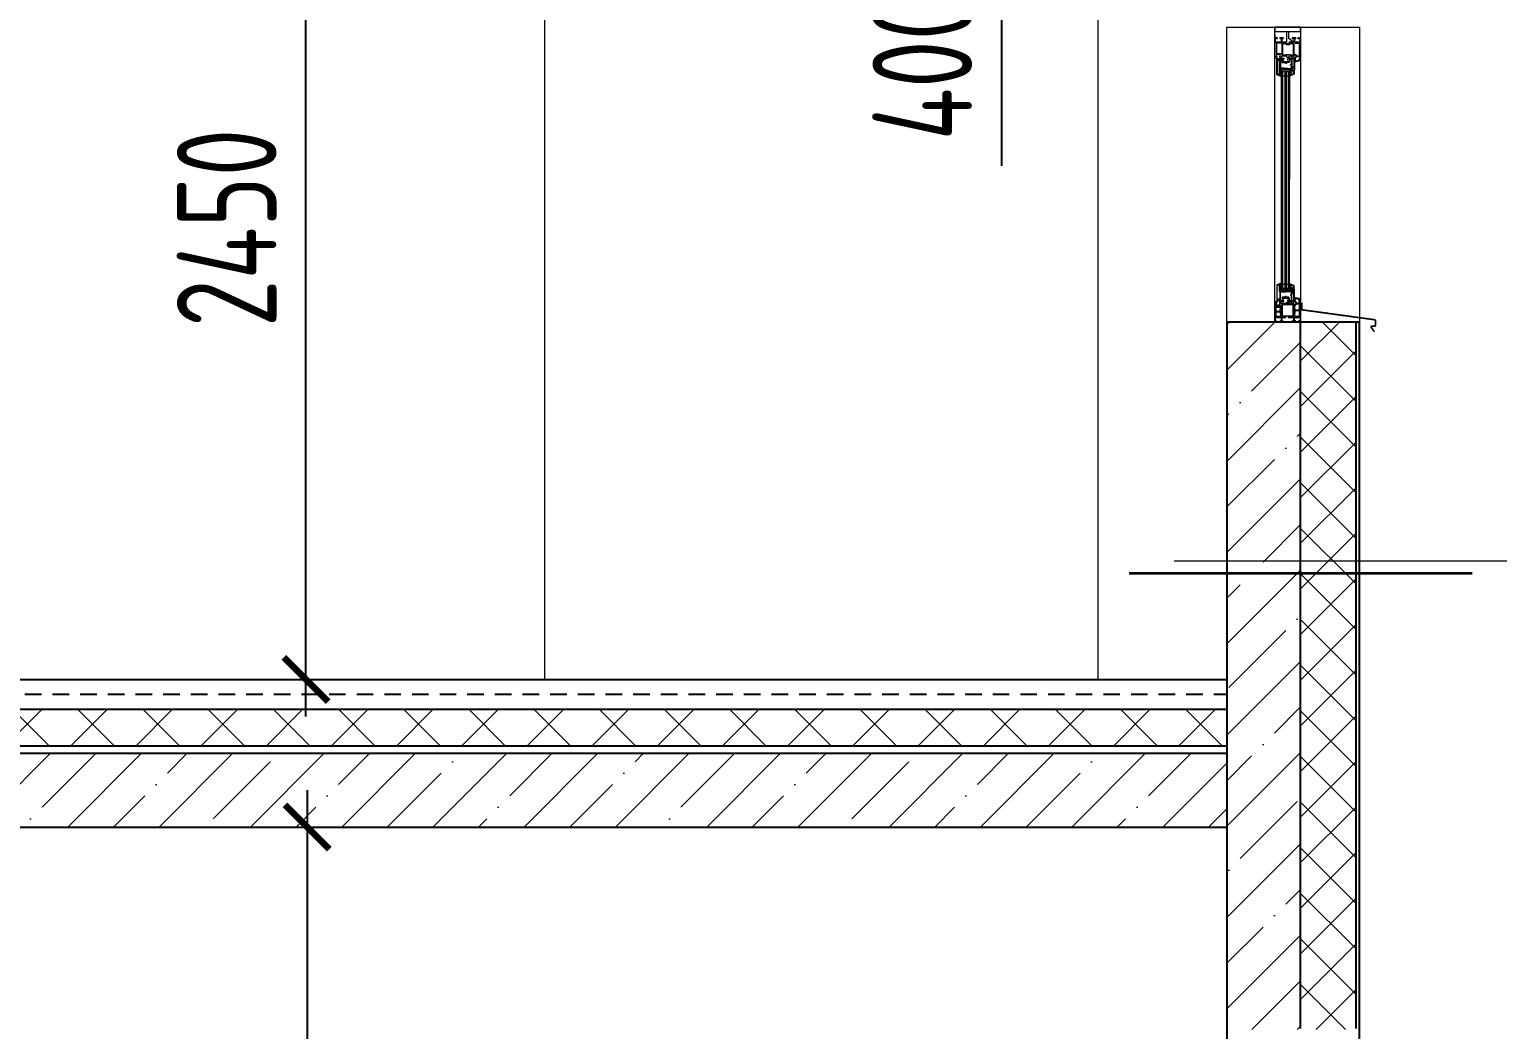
# Model space of a CAD drawing. Header units: millimetres. Extents: x -136099598 to 11807193, y 0 to 779331.
# Drawn here: x 694384 to 698367, y 303454 to 306167 of the extents above; entities that cross this region are included whole.
import ezdxf
from ezdxf import colors
from ezdxf.entities.mleader import LeaderData, LeaderLine
from ezdxf.math import Vec2, Vec3

# ---------------------------------------------------------------- set-up
doc = ezdxf.new("R2010")
doc.units = ezdxf.units.MM
doc.header["$MEASUREMENT"] = 0
doc.linetypes.add('ADSK_Невидимые', pattern=[5, 3, -2])
doc.layers.get('0').update_dxf_attribs({"color": 250, "lineweight": 9})
doc.layers.get('Defpoints').update_dxf_attribs({"color": 8})
doc.layers.add('PDF_Геометрия', color=7, linetype='Continuous')
for name, color, linetype, lineweight in [('АР_Окна', 4, 'Continuous', 0), ('АР_Отметки', 250, 'Continuous', 15), ('АР_Стены фасадные', 7, 'Continuous', 30), ('АР_Тонкие', 250, 'Continuous', 5), ('АР_Штриховка', 253, 'Continuous', 13), ('СТЕНЫ кирпич ЛИДЕР', 250, 'Continuous', 15), ('Штриховка', 7, 'Continuous', 5)]:
    doc.layers.add(name, color=color, linetype=linetype, lineweight=lineweight)
doc.styles.add('ISOCPEUR', font='isocpeur.ttf', dxfattribs={"width": 0.7})
doc.dimstyles.new('R_100', dxfattribs={"dimtxt": 270, "dimasz": 120, "dimexe": 100, "dimexo": 100, "dimgap": 80, "dimtad": 1, "dimdec": 0, "dimrnd": 5, "dimzin": 0, "dimdsep": 46, "dimtxsty": 'ISOCPEUR', "dimblk": 'ARCHTICK', "dimcen": 100, "dimdle": 100, "dimclrd": 256, "dimclre": 256, "dimclrt": 256, "dimadec": 0, "dimazin": 0, "dimtfac": 2, "dimtdec": 0, "dimtofl": 0, "dimtmove": 1, "dimatfit": 3, "dimfxl": 1, "dimtvp": 3, "dimtfill": 1, "dimtolj": 1, "dimtzin": 0, "dimarcsym": 0})

# ---------------------------------------------------------------- blocks, each defined once
blk = doc.blocks.new('_ArchTick')
at = {"color": 0, "linetype": 'ByBlock', "const_width": 0.15}
blk.add_lwpolyline([(-0.5, -0.5), (0.5, 0.5)], dxfattribs=at)
blk = doc.blocks.new('*D1427')
at = {"lineweight": -2, "ltscale": 150, "transparency": 16777216}
for p, q in [((695138, 304104), (695138, 300204)), ((695082.8, 300304), (695238, 300304))]:
    blk.add_line(p, q, dxfattribs=at)
at = {"layer": 'Defpoints', "color": 0, "ltscale": 150, "transparency": 16777216}
for p in [(695138, 304004, 0.4), (694982.8, 300304, 0.4), (695138, 300304)]:
    blk.add_point(p, dxfattribs=at)
at = {"lineweight": -2, "ltscale": 150, "transparency": 16777216, "xscale": 120, "yscale": 120, "zscale": 120}
for p, rotation in [((695138, 304004), 90), ((695138, 300304), 270)]:
    blk.add_blockref('_ArchTick', p, dxfattribs=dict(at, rotation=rotation))
at = {"ltscale": 150, "transparency": 16777216, "insert": (694923, 302154), "char_height": 270, "attachment_point": 5, "rotation": 90, "style": 'ISOCPEUR', "bg_fill": 3, "box_fill_scale": 1.25, "bg_fill_color": 256, "bg_fill_true_color": 13158600, "bg_fill_transparency": 0}
blk.add_mtext('\\A1;3700', dxfattribs=at)
blk = doc.blocks.new('*D1471')
at = {"lineweight": -2, "ltscale": 150, "transparency": 16777216}
for p, q in [((695134.7, 304304), (695134.7, 306954)), ((694794.4, 306854), (695234.7, 306854)), ((694794.4, 304404), (695234.7, 304404))]:
    blk.add_line(p, q, dxfattribs=at)
at = {"layer": 'Defpoints', "color": 0, "lineweight": 35, "ltscale": 150, "transparency": 16777216}
for p in [(694694.4, 306854, 0.3), (695134.7, 306854), (694694.4, 304404, 0.3)]:
    blk.add_point(p, dxfattribs=at)
at = {"lineweight": -2, "ltscale": 150, "transparency": 16777216, "xscale": 120, "yscale": 120, "zscale": 120}
for p, rotation in [((695134.7, 306854), 90), ((695134.7, 304404), 270)]:
    blk.add_blockref('_ArchTick', p, dxfattribs=dict(at, rotation=rotation))
at = {"ltscale": 150, "transparency": 16777216, "insert": (694919.7, 305629), "char_height": 270, "attachment_point": 5, "rotation": 90, "style": 'ISOCPEUR', "bg_fill": 3, "box_fill_scale": 1.25, "bg_fill_color": 256, "bg_fill_true_color": 13158600, "bg_fill_transparency": 0}
blk.add_mtext('\\A1;2450', dxfattribs=at)
blk = doc.blocks.new('_DotSmall')
at = {"color": 0, "linetype": 'ByBlock', "const_width": 0.5}
blk.add_lwpolyline([(-0.0625, 0, 1), (0.0625, 0, 1)], format="xyb", close=True, dxfattribs=at)
blk = doc.blocks.new('*D1887')
at = {"lineweight": -2, "ltscale": 150, "transparency": 16777216}
for p, q in [((697421.5, 306954), (697421.5, 306352.5)), ((697532.2, 306854), (697321.5, 306854)), ((697421.5, 306653.2), (697021.2, 306335.6)), ((697532.3, 306452.5), (697321.5, 306452.5)), ((697021.2, 306335.6), (697021.2, 305797.6))]:
    blk.add_line(p, q, dxfattribs=at)
at = {"layer": 'Defpoints', "color": 0, "lineweight": 35, "ltscale": 150, "transparency": 16777216}
for p in [(697632.2, 306854), (697421.5, 306452.5), (697632.3, 306452.5, 0.4)]:
    blk.add_point(p, dxfattribs=at)
at = {"lineweight": -2, "ltscale": 150, "transparency": 16777216, "xscale": 120, "yscale": 120, "zscale": 120}
for p, rotation in [((697421.5, 306854), 90), ((697421.5, 306452.5), 270)]:
    blk.add_blockref('_ArchTick', p, dxfattribs=dict(at, rotation=rotation))
at = {"ltscale": 150, "transparency": 16777216, "insert": (696806.2, 306066.6), "char_height": 270, "attachment_point": 5, "rotation": 90, "style": 'ISOCPEUR', "bg_fill": 3, "box_fill_scale": 1.25, "bg_fill_color": 256, "bg_fill_true_color": 13158600, "bg_fill_transparency": 0}
blk.add_mtext('\\A1;400', dxfattribs=at)

msp = doc.modelspace()

# ---------------------------------------------------------------- hatches: boundary and pattern name
at = {"ltscale": 100, "transparency": 33554687}
h = msp.add_hatch(dxfattribs=at)
h.set_pattern_fill('ANSI35', color=0, scale=700)
h.set_pattern_definition([(45, (4023.09, 17760.8), (-123.743687, 123.743687), []), (45, (4146.83, 17760.8), (-123.743687, 123.743687), [218.75, -43.75, 0, -43.75])])
h.paths.add_polyline_path([(697832.273, 305374.516), (697832.211, 303454.357), (697632.302, 303454.357), (697632.364, 305374.516)])
h = msp.add_hatch(dxfattribs=at)
h.set_pattern_fill('ANSI35', color=0, scale=700)
h.set_pattern_definition([(45, (-2e-08, 50), (-123.743687, 123.743687), []), (45, (123.74, 50), (-123.743687, 123.743687), [218.75, -43.75, 0, -43.75])])
h.paths.add_polyline_path([(697632.234, 304203.982), (697632.249, 304003.982), (683902.249, 304003.982), (683902.234, 304203.655)])
at = {"layer": 'Штриховка', "transparency": 33554636}
h = msp.add_hatch(dxfattribs=at)
h.set_pattern_fill('ANSI37', color=256, scale=700)
h.set_pattern_definition([(45, (-0.12, 14800.375), (-61.871843, 61.871843), []), (135, (-0.12, 14800.375), (-61.871843, -61.871843), [])])
h.paths.add_polyline_path([(697982.15, 305374.516), (697982.242, 303454.358), (697832.242, 303454.357), (697832.242, 305374.516)])
at = {"layer": 'Штриховка', "ltscale": 2, "transparency": 33554636}
h = msp.add_hatch(dxfattribs=at)
h.set_pattern_fill('ANSI37', color=256, scale=1000)
h.set_pattern_definition([(45, (0, 50), (-88.388348, 88.388348), []), (135, (0, 50), (-88.388348, -88.388348), [])])
h.paths.add_polyline_path([(697632.246, 304324.151), (697632.249, 304223.982), (684022.242, 304223.982), (684022.238, 304323.824)])

# ---------------------------------------------------------------- linework, layer by layer
for p, q in [((697762.585, 306147.468, 0.743), (697762.585, 306161.412, 0.743)), ((697762.585, 306153.34, 0.743), (697762.585, 306091.688, 0.743)), ((697800.68, 306142.31, 0.743), (697800.68, 306161.412, 0.743)), ((697800.68, 306161.412, 0.743), (697800.68, 306161.412, 0.743)), ((697832.256, 306161.412, 0.743), (697832.256, 306143.307, 0.743)), ((697779.438, 306133.043, 0.743), (697764.54, 306133.043, 0.743)), ((697779.805, 306130.422, 0.743), (697766.536, 306130.422, 0.743)), ((697766.536, 306130.422, 0.743), (697766.536, 306104.934, 0.743)), ((697766.536, 306114.75, 0.743), (697766.536, 306101.432, 0.743)), ((697785.301, 306144.439, 0.743), (697775.957, 306144.439, 0.743)), ((697775.957, 306144.439, 0.743), (697775.957, 306142.422, 0.743)), ((697779.438, 306142.422, 0.743), (697775.957, 306142.422, 0.743)), ((697779.438, 306142.422, 0.743), (697779.438, 306133.043, 0.743)), ((697785.301, 306142.422, 0.743), (697781.34, 306142.422, 0.743)), ((697781.34, 306142.422, 0.743), (697781.34, 306133.043, 0.743)), ((697794.218, 306133.043, 0.743), (697781.34, 306133.043, 0.743)), ((697781.373, 306130.422, 0.743), (697781.373, 306097.389, 0.743)), ((697794.218, 306130.422, 0.743), (697781.373, 306130.422, 0.743)), ((697811.736, 306128.307, 0.743), (697783.162, 306128.307, 0.743)), ((697783.162, 306128.307, 0.743), (697783.162, 306097.389, 0.743)), ((697785.301, 306144.439, 0.743), (697785.301, 306142.422, 0.743)), ((697793.098, 306128.307, 0.743), (697793.098, 306125.643, 0.743)), ((697801.8, 306125.643, 0.743), (697793.098, 306125.643, 0.743)), ((697812.873, 306133.043, 0.743), (697800.68, 306142.31, 0.743)), ((697813.693, 306133.043, 0.743), (697800.68, 306133.043, 0.743)), ((697813.525, 306130.422, 0.743), (697800.68, 306130.422, 0.743)), ((697801.8, 306128.307, 0.743), (697801.8, 306125.643, 0.743)), ((697819.27, 306144.439, 0.743), (697809.782, 306144.439, 0.743)), ((697809.782, 306144.439, 0.743), (697809.782, 306142.422, 0.743)), ((697819.27, 306144.439, 0.743), (697809.782, 306144.439, 0.743)), ((697809.782, 306144.439, 0.743), (697809.782, 306142.422, 0.743)), ((697813.693, 306142.422, 0.743), (697809.782, 306142.422, 0.743)), ((697809.782, 306142.422, 0.743), (697813.693, 306142.422, 0.743)), ((697811.736, 306128.307, 0.743), (697811.736, 306097.389, 0.743)), ((697813.693, 306133.043, 0.743), (697812.873, 306133.043, 0.743)), ((697813.525, 306127.55, 0.743), (697813.525, 306097.389, 0.743)), ((697813.693, 306142.422, 0.743), (697813.693, 306133.043, 0.743)), ((697813.693, 306142.422, 0.743), (697813.693, 306133.043, 0.743)), ((697819.27, 306142.422, 0.743), (697815.476, 306142.422, 0.743)), ((697815.476, 306142.422, 0.743), (697815.476, 306133.043, 0.743)), ((697815.476, 306133.043, 0.743), (697815.476, 306142.422, 0.743)), ((697815.476, 306142.422, 0.743), (697819.27, 306142.422, 0.743)), ((697830.297, 306133.043, 0.743), (697815.476, 306133.043, 0.743)), ((697830.297, 306133.043, 0.743), (697815.476, 306133.043, 0.743)), ((697815.545, 306130.431, 0.743), (697828.752, 306130.431, 0.743)), ((697819.27, 306144.439, 0.743), (697819.27, 306142.422, 0.743)), ((697819.27, 306142.422, 0.743), (697819.27, 306144.439, 0.743)), ((697832.256, 306144.439, 0.743), (697824.883, 306144.439, 0.743)), ((697824.883, 306144.439, 0.743), (697824.883, 306142.422, 0.743)), ((697832.256, 306144.439, 0.743), (697824.883, 306144.439, 0.743)), ((697824.883, 306144.439, 0.743), (697824.883, 306142.422, 0.743)), ((697830.297, 306142.422, 0.743), (697824.883, 306142.422, 0.743)), ((697824.883, 306142.422, 0.743), (697830.297, 306142.422, 0.743)), ((697828.752, 306130.431, 0.743), (697828.752, 306113.48, 0.743)), ((697828.752, 306119.183, 0.743), (697828.752, 306095.81, 0.743)), ((697830.297, 306142.422, 0.743), (697830.297, 306133.043, 0.743)), ((697830.297, 306142.422, 0.743), (697830.297, 306133.043, 0.743)), ((697832.256, 306144.439, 0.743), (697832.256, 306082.323, 0.743)), ((697832.256, 306137.257, 0.743), (697832.256, 306144.439, 0.743)), ((697832.256, 306143.307, 0.743), (697832.256, 306136.098, 0.743)), ((697832.256, 306137.257, 0.743), (697832.256, 306137.257, 0.743)), ((697832.256, 306137.257, 0.743), (697832.256, 306137.257, 0.743)), ((697832.256, 306136.098, 0.743), (697832.256, 306137.257, 0.743)), ((697832.256, 306137.257, 0.743), (697832.256, 306137.257, 0.743)), ((697767.509, 306091.688, 0.743), (697762.585, 306091.688, 0.743)), ((697776.525, 306099.612, 0.743), (697766.521, 306099.612, 0.743)), ((697766.521, 306099.612, 0.743), (697767.509, 306091.688, 0.743)), ((697782.349, 306101.311, 0.743), (697766.536, 306101.311, 0.743)), ((697767.412, 306044.652, 0.743), (697767.412, 306089.467, 0.743)), ((697767.412, 306089.467, 0.743), (697770.851, 306089.467, 0.743)), ((697770.851, 306088.163, 0.743), (697769.544, 306088.163, 0.743)), ((697769.544, 306088.163, 0.743), (697769.544, 306085.618, 0.743)), ((697769.544, 306085.618, 0.743), (697775.224, 306085.618, 0.743)), ((697770.851, 306089.467, 0.743), (697770.851, 306088.163, 0.743)), ((697773.919, 306088.293, 0.743), (697773.919, 306089.467, 0.743)), ((697773.919, 306089.467, 0.743), (697786.748, 306089.467, 0.743)), ((697775.224, 306088.293, 0.743), (697773.919, 306088.293, 0.743)), ((697775.224, 306085.618, 0.743), (697775.224, 306088.293, 0.743)), ((697775.782, 306091.688, 0.743), (697776.525, 306099.612, 0.743)), ((697780.49, 306091.688, 0.743), (697775.782, 306091.688, 0.743)), ((697794.017, 306094.474, 0.743), (697780.49, 306094.474, 0.743)), ((697780.49, 306094.474, 0.743), (697780.49, 306091.688, 0.743)), ((697783.162, 306097.389, 0.743), (697781.373, 306097.389, 0.743)), ((697794.017, 306097.318, 0.743), (697782.501, 306097.318, 0.743)), ((697786.748, 306086.83, 0.743), (697784.805, 306086.83, 0.743)), ((697784.805, 306086.83, 0.743), (697784.805, 306080.741, 0.743)), ((697785.608, 306079.938, 0.743), (697798.06, 306079.938, 0.743)), ((697786.748, 306089.467, 0.743), (697786.748, 306086.83, 0.743)), ((697794.017, 306098.135, 0.743), (697794.017, 306094.474, 0.743)), ((697800.882, 306098.135, 0.743), (697794.017, 306098.135, 0.743)), ((697796.836, 306085.924, 0.743), (697796.836, 306087.905, 0.743)), ((697796.836, 306087.905, 0.743), (697798.593, 306087.905, 0.743)), ((697798.863, 306085.924, 0.743), (697796.836, 306085.924, 0.743)), ((697798.593, 306087.905, 0.743), (697798.593, 306089.705, 0.743)), ((697798.593, 306089.705, 0.743), (697807.123, 306089.705, 0.743)), ((697798.863, 306080.741, 0.743), (697798.863, 306085.924, 0.743)), ((697800.882, 306098.135, 0.743), (697800.882, 306094.474, 0.743)), ((697813.012, 306097.318, 0.743), (697800.882, 306097.318, 0.743)), ((697811.689, 306094.474, 0.743), (697800.882, 306094.474, 0.743)), ((697807.123, 306089.705, 0.743), (697807.123, 306094.474, 0.743)), ((697814.756, 306096.744, 0.743), (697811.689, 306094.474, 0.743)), ((697813.525, 306097.389, 0.743), (697811.736, 306097.389, 0.743)), ((697813.887, 306094.089, 0.743), (697813.887, 306088.323, 0.743)), ((697814.246, 306087.507, 0.743), (697814.246, 306066.229, 0.743)), ((697820.278, 306094.537, 0.743), (697815.769, 306088.898, 0.743)), ((697815.769, 306088.898, 0.743), (697815.769, 306083.196, 0.743)), ((697818.881, 306080.794, 0.743), (697815.988, 306079.909, 0.743)), ((697832.256, 306082.323, 0.743), (697815.989, 306078.396, 0.743)), ((697815.989, 306078.396, 0.743), (697815.989, 306058.36, 0.743)), ((697821.368, 306094.391, 0.743), (697817.623, 306089.08, 0.743)), ((697817.623, 306089.08, 0.743), (697817.623, 306084.356, 0.743)), ((697828.752, 306083.603, 0.743), (697820.384, 306081.222, 0.743)), ((697821.091, 306095.81, 0.743), (697828.752, 306095.81, 0.743)), ((697821.368, 306094.391, 0.743), (697828.752, 306094.391, 0.743)), ((697828.752, 306094.391, 0.743), (697828.752, 306083.603, 0.743)), ((697778.18, 306039.945, 0.743), (697767.926, 306043.903, 0.743)), ((697772.987, 306043.818, 0.743), (697769.154, 306045.297, 0.743)), ((697773.62, 306046.895, 0.743), (697774.629, 306047.75, 0.743)), ((697774.697, 306044.385, 0.743), (697776.375, 306042.707, 0.743)), ((697774.746, 306045.566, 0.743), (697776.341, 306046.916, 0.743)), ((697774.913, 306062.217, 0.743), (697774.913, 306048.363, 0.743)), ((697807.083, 306059.868, 0.743), (697777.349, 306062.217, 0.743)), ((697777.349, 306062.217, 0.743), (697777.349, 306048.879, 0.743)), ((697777.349, 306048.879, 0.743), (697778.942, 306048.879, 0.743)), ((697778.942, 306046.421, 0.743), (697777.746, 306046.421, 0.743)), ((697777.746, 306043.275, 0.743), (697777.746, 306043.299, 0.743)), ((697777.746, 306043.299, 0.743), (697778.843, 306043.299, 0.743)), ((697778.843, 306039.945, 0.743), (697778.18, 306039.945, 0.743)), ((697778.843, 306043.299, 0.743), (697778.843, 306039.945, 0.743)), ((697778.843, 306039.945, 0.743), (697779.936, 306039.531, 1.083)), ((697778.942, 306048.879, 0.743), (697778.942, 306046.421, 0.743)), ((697783.289, 306041.797, 1.083), (697789.739, 306041.797, 0.743)), ((697792.997, 306041.797, 1.083), (697798.368, 306041.797, 1.083)), ((697803.339, 306041.835, 0.743), (697801.805, 306038.516, 0.743)), ((697803.339, 306049.883, 0.743), (697804.546, 306051.148, 0.743)), ((697803.339, 306041.835, 0.743), (697803.339, 306049.883, 0.743)), ((697804.9, 306041.835, 0.743), (697803.339, 306041.835, 0.743)), ((697804.546, 306051.148, 0.743), (697806.297, 306051.148, 0.743)), ((697814.27, 306045.912, 0.743), (697804.9, 306041.835, 0.743)), ((697805.082, 306043.814, 0.743), (697805.082, 306048.603, 0.743)), ((697812.528, 306047.054, 0.743), (697805.082, 306043.814, 0.743)), ((697805.885, 306049.406, 0.743), (697806.686, 306049.406, 0.743)), ((697806.297, 306051.148, 0.743), (697806.698, 306051.55, 0.743)), ((697806.698, 306056.263, 0.743), (697807.083, 306056.929, 0.743)), ((697806.698, 306051.55, 0.743), (697806.698, 306056.263, 0.743)), ((697807.083, 306056.929, 0.743), (697807.083, 306059.868, 0.743)), ((697807.254, 306049.641, 0.743), (697808.206, 306050.593, 0.743)), ((697808.441, 306051.161, 0.743), (697808.441, 306056.263, 0.743)), ((697813.01, 306056.263, 0.743), (697813.01, 306047.791, 0.743)), ((697814.753, 306055.972, 0.743), (697814.753, 306046.648, 0.743)), ((697815.587, 306056.917, 0.743), (697815.154, 306056.667, 0.743)), ((697815.989, 306058.36, 0.743), (697815.989, 306057.613, 0.743))]:
    msp.add_line(p, q)
at = {"ltscale": 150, "elevation": 0.699}
msp.add_lwpolyline([(697282.518, 304403.986), (695782.518, 304403.986), (695782.517, 306853.982), (697282.517, 306853.982)], close=True, dxfattribs=at)
at = {"elevation": 0.063}
for points in [[(697762.579, 306173.593), (697762.579, 306161.412), (697832.256, 306161.412), (697832.256, 306173.593)], [(697775.957, 306144.439), (697775.957, 306142.422), (697779.438, 306142.422), (697779.438, 306133.043), (697764.54, 306133.043), (697764.54, 306142.422), (697769.984, 306142.422), (697769.984, 306144.439), (697762.585, 306144.439), (697762.585, 306153.34), (697762.585, 306161.412), (697794.218, 306161.412), (697794.218, 306133.043), (697781.34, 306133.043), (697781.34, 306142.422), (697785.301, 306142.422), (697785.301, 306144.439), (697775.957, 306144.439)], [(697779.895, 306052.751), (697802.842, 306052.751), (697802.842, 306057.018), (697779.895, 306057.018)]]:
    msp.add_lwpolyline(points, close=True, dxfattribs=at)
at = {"elevation": 0.743}
for points in [[(697767.412, 306089.467), (697765.468, 306089.467), (697765.468, 306090.459), (697762.585, 306090.459), (697762.585, 306091.688)], [(697814.246, 306087.507), (697808.224, 306087.507), (697808.224, 306066.229), (697814.246, 306066.229)], [(697813.887, 306094.089), (697808.693, 306094.089), (697808.693, 306088.323), (697813.887, 306088.323)], [(697779.895, 306057.018), (697777.349, 306058.735), (697777.349, 306059.66), (697778.036, 306059.66), (697778.036, 306060.747), (697780.026, 306060.724), (697780.127, 306061.998), (697781.596, 306061.882), (697781.596, 306059.036), (697787.036, 306059.036), (697787.027, 306061.453)], [(697787.027, 306061.453), (697789.211, 306061.28), (697789.211, 306059.055), (697794.757, 306059.055), (697794.735, 306060.843), (697796.843, 306060.677), (697796.855, 306058.861), (697802.404, 306058.861), (697802.512, 306060.229), (697806.749, 306059.894), (697806.749, 306057.173), (697803.142, 306057.173), (697802.842, 306057.018)], [(697808.441, 306056.263), (697813.01, 306056.263)]]:
    msp.add_lwpolyline(points, dxfattribs=at)
msp.add_lwpolyline([(697774.913, 306062.217), (697775.98, 306064.202), (697775.98, 306083.368), (697769.154, 306083.368, 0.41421356), (697769.154, 306082.564), (697769.154, 306045.297)], format="xyb", dxfattribs=at)
at = {"elevation": 0.063}
for points in [[(697777.486, 306087.471), (697777.822, 306063.928), (697806.538, 306061.659), (697806.396, 306063.885), (697807.115, 306065.026), (697807.115, 306070.82), (697804.787, 306070.82), (697804.787, 306072.092), (697807.115, 306072.092), (697807.115, 306087.507), (697801.932, 306087.507), (697801.932, 306081.42, -0.41421356), (697801.129, 306080.617), (697800.834, 306080.617), (697800.834, 306078.128, -0.41421356), (697800.031, 306077.325), (697794.247, 306077.325), (697794.247, 306075.35), (697792.49, 306075.35), (697792.49, 306077.193), (697790.866, 306077.193), (697790.866, 306075.394), (697789.461, 306075.394), (697789.461, 306077.149), (697785.112, 306077.149), (697782.969, 306077.149, -0.41421356), (697782.166, 306077.952), (697782.166, 306087.079)], [(697809.751, 306058.966), (697809.802, 306059.04, 0.22062377), (697809.913, 306059.707), (697809.358, 306061.719, -0.20074549), (697809.437, 306062.334), (697809.757, 306062.889), (697811.184, 306059.9, -0.13715433), (697811.259, 306059.474), (697811.15, 306058.386), (697811.172, 306058.383, 0.2948812), (697811.948, 306058.781), (697812.121, 306059.081, 0.24631991), (697812.151, 306059.826), (697810.741, 306062.801), (697813.307, 306062.801), (697813.307, 306063.806), (697810.136, 306063.806, 0.15446254), (697809.674, 306063.66), (697808.877, 306063.1, 0.29504625), (697808.55, 306062.291), (697809.094, 306059.464), (697808.667, 306058.735), (697808.686, 306058.724, 0.39208687)]]:
    msp.add_lwpolyline(points, format="xyb", close=True, dxfattribs=at)
for centre, radius, start, end in [((697785.608, 306080.741, 0.743), 0.803, 180, 270), ((697797.425, 306095.839, 0.743), 4.868, 196.285547, 343.714453), ((697798.06, 306080.741, 0.743), 0.803, 270, 0), ((697817.009, 306095.169, 0.743), 4.131, 8.92605, 147.496409), ((697817.244, 306094.958, 0.743), 3.063, 352.106839, 144.327585), ((697816.889, 306081.431, 0.743), 2.091, 342.29121, 122.378185), ((697817.225, 306081.222, 0.743), 3.159, 359.994269, 82.757723), ((697768.215, 306044.652, 0.743), 0.803, 180, 248.8935), ((697775.265, 306044.953, 0.743), 2.546, 130.261589, 206.481607), ((697775.265, 306044.953, 0.743), 0.803, 130.261589, 225.000014), ((697774.11, 306048.363, 0.743), 0.803, 310.261589, 0), ((697776.941, 306046.383, 0.743), 0.803, 3.370328, 138.370293), ((697776.943, 306043.275, 0.743), 0.803, 225.000014, 0), ((697805.885, 306048.603, 0.743), 0.803, 90, 180), ((697806.686, 306050.209, 0.743), 0.803, 270, 314.999986), ((697807.638, 306051.161, 0.743), 0.803, 314.999986, 0), ((697812.207, 306047.791, 0.743), 0.803, 293.515748, 0), ((697813.95, 306046.648, 0.743), 0.803, 293.515748, 0), ((697815.556, 306055.972, 0.743), 0.803, 119.999999, 180), ((697815.186, 306057.613, 0.743), 0.803, 299.999999, 0)]:
    msp.add_arc(centre, radius, start, end)
at = {"layer": 'PDF_Геометрия', "lineweight": 13, "ltscale": 100, "transparency": 33554687, "elevation": 0.355}
msp.add_lwpolyline([(697489.338, 304725.534), (706870.165, 304725.534), (706870.165, 313625.227)], dxfattribs=at)
at = {"layer": 'PDF_Геометрия', "lineweight": 35, "ltscale": 100, "transparency": 33554687, "elevation": 0.355}
msp.add_lwpolyline([(697367.223, 304692.384), (698297.26, 304692.384)], dxfattribs=at)
at = {"layer": 'АР_Окна', "ltscale": 150, "elevation": 0.403}
for points in [[(697992.242, 305374.516), (697632.242, 305374.516), (697632.242, 306173.574), (697992.242, 306173.574)], [(697762.579, 306173.593), (697832.242, 306173.554), (697832.242, 305374.516), (697762.579, 305374.516)]]:
    msp.add_lwpolyline(points, close=True, dxfattribs=at)
at = {"layer": 'АР_Стены фасадные', "lineweight": 15}
for p, q in [((697767.346, 305473.853, 0.403), (697767.346, 305429.211, 0.403)), ((697778.072, 305478.542, 0.403), (697767.858, 305474.599, 0.403)), ((697772.899, 305474.684, 0.403), (697769.082, 305473.211, 0.403)), ((697774.603, 305474.119, 0.403), (697776.274, 305475.79, 0.403)), ((697774.652, 305472.943, 0.403), (697776.241, 305471.598, 0.403)), ((697777.64, 305475.225, 0.403), (697777.64, 305475.201, 0.403)), ((697777.64, 305475.201, 0.403), (697778.733, 305475.201, 0.403)), ((697778.733, 305478.542, 0.403), (697778.072, 305478.542, 0.403)), ((697778.733, 305478.542, 0.403), (697781.364, 305479.54, 0.403)), ((697778.733, 305475.201, 0.403), (697778.733, 305478.542, 0.403)), ((697783.134, 305476.697, 0.403), (697789.489, 305476.697, 0.403)), ((697792.842, 305476.697, 0.403), (697798.213, 305476.697, 0.403)), ((697803.135, 305476.66, 0.403), (697801.606, 305479.966, 0.403)), ((697804.689, 305476.66, 0.403), (697803.135, 305476.66, 0.403)), ((697803.135, 305476.66, 0.403), (697803.135, 305468.642, 0.403)), ((697814.023, 305472.598, 0.403), (697804.689, 305476.66, 0.403)), ((697812.287, 305471.46, 0.403), (697804.871, 305474.688, 0.403)), ((697804.871, 305474.688, 0.403), (697804.871, 305469.918, 0.403)), ((697769.47, 305430.511, 0.403), (697769.47, 305433.046, 0.403)), ((697769.47, 305433.046, 0.403), (697775.128, 305433.046, 0.403)), ((697773.53, 305471.618, 0.403), (697774.535, 305470.767, 0.403)), ((697774.818, 305456.356, 0.403), (697774.818, 305470.157, 0.403)), ((697775.128, 305433.046, 0.403), (697775.128, 305430.381, 0.403)), ((697777.244, 305456.356, 0.403), (697777.244, 305469.642, 0.403)), ((697777.244, 305469.642, 0.403), (697778.832, 305469.642, 0.403)), ((697806.864, 305458.696, 0.403), (697777.244, 305456.356, 0.403)), ((697778.832, 305472.091, 0.403), (697777.64, 305472.091, 0.403)), ((697778.832, 305469.642, 0.403), (697778.832, 305472.091, 0.403)), ((697784.671, 305431.838, 0.403), (697784.671, 305437.903, 0.403)), ((697785.472, 305438.703, 0.403), (697797.876, 305438.703, 0.403)), ((697798.676, 305432.74, 0.403), (697796.656, 305432.74, 0.403)), ((697796.656, 305432.74, 0.403), (697796.656, 305430.768, 0.403)), ((697798.676, 305437.903, 0.403), (697798.676, 305432.74, 0.403)), ((697803.135, 305468.642, 0.403), (697804.336, 305467.382, 0.403)), ((697804.336, 305467.382, 0.403), (697806.081, 305467.382, 0.403)), ((697805.671, 305469.118, 0.403), (697806.469, 305469.118, 0.403)), ((697806.081, 305467.382, 0.403), (697806.481, 305466.982, 0.403)), ((697806.481, 305466.982, 0.403), (697806.481, 305462.287, 0.403)), ((697806.481, 305462.287, 0.403), (697806.864, 305461.624, 0.403)), ((697806.864, 305461.624, 0.403), (697806.864, 305458.696, 0.403)), ((697807.034, 305468.884, 0.403), (697807.982, 305467.936, 0.403)), ((697808.217, 305467.37, 0.403), (697808.217, 305462.287, 0.403)), ((697812.768, 305462.287, 0.403), (697812.768, 305470.727, 0.403)), ((697813.999, 305431.164, 0.403), (697813.999, 305452.359, 0.403)), ((697814.504, 305462.577, 0.403), (697814.504, 305471.865, 0.403)), ((697815.335, 305461.635, 0.403), (697814.904, 305461.884, 0.403)), ((697815.669, 305429.969, 0.403), (697815.669, 305435.468, 0.403)), ((697815.669, 305435.468, 0.403), (697816.89, 305435.199, 0.403)), ((697815.735, 305460.198, 0.403), (697815.735, 305460.942, 0.403)), ((697815.735, 305440.239, 0.403), (697815.735, 305460.198, 0.403)), ((697817.193, 305429.969, 0.403), (697817.193, 305434.339, 0.403)), ((697820.113, 305437.424, 0.403), (697828.451, 305435.423, 0.403)), ((697828.449, 305424.306, 0.403), (697828.449, 305435.053, 0.403)), ((697828.451, 305435.423, 0.403), (697828.451, 305424.489, 0.403)), ((697832.242, 305436.639, 0.403), (697832.242, 305374.516, 0.403)), ((697762.438, 305427.201, 0.403), (697762.438, 305374.533, 0.403)), ((697762.438, 305427.201, 0.403), (697767.102, 305427.201, 0.403)), ((697765.857, 305402.972, 0.403), (697765.857, 305414.12, 0.403)), ((697765.857, 305414.12, 0.403), (697777.685, 305414.12, 0.403)), ((697765.857, 305402.972, 0.403), (697776.5, 305402.972, 0.403)), ((697765.857, 305388.725, 0.403), (697765.857, 305401.661, 0.403)), ((697765.857, 305401.661, 0.403), (697776.764, 305401.661, 0.403)), ((697767.102, 305427.201, 0.403), (697766.133, 305419.409, 0.403)), ((697766.133, 305419.409, 0.403), (697776.307, 305419.409, 0.403)), ((697767.346, 305429.211, 0.403), (697770.772, 305429.211, 0.403)), ((697770.772, 305430.511, 0.403), (697769.47, 305430.511, 0.403)), ((697770.772, 305429.211, 0.403), (697770.772, 305430.511, 0.403)), ((697775.128, 305430.381, 0.403), (697773.828, 305430.381, 0.403)), ((697773.828, 305430.381, 0.403), (697773.828, 305429.211, 0.403)), ((697773.828, 305429.211, 0.403), (697786.607, 305429.211, 0.403)), ((697775.153, 305427.201, 0.403), (697779.797, 305427.201, 0.403)), ((697775.153, 305427.201, 0.403), (697776.307, 305419.409, 0.403)), ((697777.685, 305414.12, 0.403), (697775.654, 305407.178, 0.403)), ((697776.5, 305402.972, 0.403), (697775.654, 305407.178, 0.403)), ((697779.365, 305388.725, 0.403), (697776.764, 305401.661, 0.403)), ((697782.171, 305421.582, 0.403), (697776.934, 305407.178, 0.403)), ((697781.126, 305388.725, 0.403), (697776.934, 305407.178, 0.403)), ((697779.797, 305424.305, 0.403), (697779.797, 305427.201, 0.403)), ((697779.797, 305424.305, 0.403), (697796.154, 305424.305, 0.403)), ((697781.328, 305388.725, 0.403), (697781.328, 305418.51, 0.403)), ((697781.328, 305418.51, 0.403), (697783.147, 305418.51, 0.403)), ((697782.171, 305421.582, 0.403), (697812.823, 305421.582, 0.403)), ((697783.147, 305390.578, 0.403), (697783.147, 305418.51, 0.403)), ((697786.607, 305431.838, 0.403), (697784.671, 305431.838, 0.403)), ((697786.607, 305429.211, 0.403), (697786.607, 305431.838, 0.403)), ((697796.154, 305424.305, 0.403), (697796.154, 305421.582, 0.403)), ((697796.656, 305430.768, 0.403), (697798.407, 305430.768, 0.403)), ((697798.247, 305424.305, 0.403), (697811.399, 305424.305, 0.403)), ((697798.247, 305424.305, 0.403), (697798.247, 305421.582, 0.403)), ((697798.407, 305430.768, 0.403), (697798.407, 305428.975, 0.403)), ((697798.407, 305428.975, 0.403), (697806.904, 305428.975, 0.403)), ((697806.904, 305428.975, 0.403), (697806.904, 305424.224, 0.403)), ((697811.333, 305418.735, 0.403), (697811.333, 305390.578, 0.403)), ((697811.333, 305418.735, 0.403), (697813.337, 305418.735, 0.403)), ((697811.399, 305424.305, 0.403), (697815.886, 305420.847, 0.403)), ((697812.823, 305421.582, 0.403), (697815.39, 305406.269, 0.403)), ((697813.337, 305418.735, 0.403), (697813.337, 305388.725, 0.403)), ((697815.39, 305406.269, 0.403), (697813.393, 305388.725, 0.403)), ((697813.641, 305424.608, 0.403), (697813.641, 305430.351, 0.403)), ((697814.837, 305420.031, 0.403), (697816.664, 305407.016, 0.403)), ((697816.664, 305405.264, 0.403), (697815.3, 305388.725, 0.403)), ((697815.669, 305429.969, 0.403), (697819.848, 305424.489, 0.403)), ((697816.664, 305407.016, 0.403), (697828.451, 305407.016, 0.403)), ((697816.664, 305405.264, 0.403), (697828.451, 305405.264, 0.403)), ((697817.193, 305429.969, 0.403), (697821.371, 305424.489, 0.403)), ((697817.244, 305420.953, 0.403), (697818.204, 305419.557, 0.403)), ((697819.429, 305422.702, 0.403), (697820.375, 305421.327, 0.403)), ((697819.847, 305407.016, 0.403), (697819.847, 305405.264, 0.403)), ((697820.869, 305422.928, 0.403), (697828.451, 305422.928, 0.403)), ((697821.371, 305424.489, 0.403), (697828.451, 305424.489, 0.403)), ((697823.788, 305407.016, 0.403), (697823.788, 305405.264, 0.403)), ((697828.451, 305422.928, 0.403), (697828.451, 305407.016, 0.403)), ((697828.451, 305405.264, 0.403), (697828.451, 305388.725, 0.403)), ((697764.467, 305385.677, 0.403), (697779.332, 305385.677, 0.403)), ((697779.365, 305388.725, 0.403), (697765.857, 305388.725, 0.403)), ((697779.332, 305385.677, 0.403), (697779.332, 305376.147, 0.403)), ((697791.931, 305388.725, 0.403), (697781.126, 305388.725, 0.403)), ((697781.351, 305385.677, 0.403), (697791.931, 305385.677, 0.403)), ((697781.351, 305385.677, 0.403), (697781.351, 305376.147, 0.403)), ((697783.147, 305390.578, 0.403), (697811.333, 305390.578, 0.403)), ((697813.393, 305388.725, 0.403), (697798.645, 305388.725, 0.403)), ((697798.645, 305385.677, 0.403), (697813.344, 305385.677, 0.403)), ((697813.344, 305385.677, 0.403), (697813.344, 305376.512, 0.403)), ((697815.203, 305385.677, 0.403), (697830.6, 305385.677, 0.403)), ((697815.203, 305385.677, 0.403), (697815.203, 305376.512, 0.403)), ((697828.451, 305388.725, 0.403), (697815.3, 305388.725, 0.403)), ((697819.806, 305388.725, 0.403), (697819.806, 305385.677, 0.403)), ((697823.721, 305388.725, 0.403), (697823.721, 305385.677, 0.403)), ((697830.6, 305385.677, 0.403), (697830.6, 305376.512, 0.403))]:
    msp.add_line(p, q, dxfattribs=at)
at = {"layer": 'АР_Стены фасадные', "lineweight": 15, "elevation": 0.403}
for points in [[(697779.936, 306052.751), (697779.781, 305465.786)], [(697783.289, 306052.751), (697783.134, 305465.786)], [(697789.644, 306052.814), (697789.489, 305465.848)], [(697792.997, 306052.814), (697792.842, 305465.848)], [(697798.368, 306052.751), (697798.213, 305465.786)], [(697801.721, 306052.751), (697801.566, 305465.786)], [(697779.781, 305461.535), (697777.244, 305459.825), (697777.244, 305458.903), (697777.929, 305458.903), (697777.929, 305457.82), (697779.911, 305457.844), (697780.012, 305456.575), (697781.476, 305456.69), (697781.476, 305459.525), (697786.894, 305459.525), (697786.885, 305457.118)], [(697786.885, 305457.118), (697789.061, 305457.29), (697789.061, 305459.506), (697794.585, 305459.506), (697794.563, 305457.724), (697796.663, 305457.89), (697796.675, 305459.699), (697802.202, 305459.699), (697802.31, 305458.336), (697806.531, 305458.67), (697806.531, 305461.381), (697802.938, 305461.381), (697802.639, 305461.535)], [(697813.999, 305431.164), (697808, 305431.164), (697808, 305452.359), (697813.999, 305452.359)], [(697808.217, 305462.287), (697812.768, 305462.287)], [(697767.346, 305429.211), (697765.41, 305429.211), (697765.41, 305428.224), (697762.403, 305428.224), (697762.403, 305426.999)], [(697796.154, 305421.582), (697796.154, 305424.305), (697779.797, 305424.305), (697779.797, 305427.201), (697775.153, 305427.201), (697776.307, 305419.409), (697766.133, 305419.409), (697767.102, 305427.201), (697762.438, 305427.201), (697762.438, 305374.533), (697768.155, 305374.533), (697768.155, 305376.147), (697764.467, 305376.147), (697764.467, 305385.677), (697779.332, 305385.677), (697779.332, 305376.147), (697775.655, 305376.147), (697775.655, 305374.533), (697784.833, 305374.533), (697784.833, 305376.147), (697781.351, 305376.147), (697781.351, 305385.677), (697791.931, 305385.677), (697791.931, 305388.725), (697781.126, 305388.725), (697776.934, 305407.178), (697782.171, 305421.582), (697796.154, 305421.582)], [(697813.641, 305424.608), (697808.468, 305424.608), (697808.468, 305430.351), (697813.641, 305430.351)]]:
    msp.add_lwpolyline(points, dxfattribs=at)
for points in [[(697774.818, 305456.356), (697775.881, 305454.379), (697775.881, 305435.287), (697769.082, 305435.287, -0.41421356), (697769.082, 305436.087), (697769.082, 305473.211)], [(697815.74, 305440.27), (697815.74, 305438.62), (697818.7, 305437.966, -0.37968792), (697816.89, 305435.199), (697815.669, 305435.468), (697815.669, 305429.969), (697819.848, 305424.489, -0.45770813), (697815.886, 305420.847), (697811.399, 305424.305), (697798.247, 305424.305), (697798.247, 305421.582), (697812.823, 305421.582), (697815.39, 305406.269), (697813.393, 305388.725), (697798.645, 305388.725), (697798.645, 305385.677), (697813.344, 305385.677), (697813.344, 305376.512), (697809.093, 305376.512), (697809.093, 305374.516), (697818.911, 305374.516), (697818.911, 305376.512), (697815.203, 305376.512), (697815.203, 305385.677), (697830.6, 305385.677), (697830.6, 305376.512), (697826.164, 305376.512), (697826.164, 305374.516), (697832.242, 305374.516), (697832.242, 305436.639), (697815.735, 305440.268)]]:
    msp.add_lwpolyline(points, format="xyb", dxfattribs=at)
for points in [[(697777.381, 305431.2), (697777.716, 305454.652), (697806.321, 305456.912), (697806.18, 305454.694), (697806.896, 305453.558), (697806.896, 305447.787), (697804.577, 305447.787), (697804.577, 305446.519), (697806.896, 305446.519), (697806.896, 305431.164), (697801.733, 305431.164), (697801.733, 305437.228, 0.41421356), (697800.933, 305438.028), (697800.639, 305438.028), (697800.639, 305440.507, 0.41421356), (697799.839, 305441.307), (697794.077, 305441.307), (697794.077, 305443.274), (697792.327, 305443.274), (697792.327, 305441.438), (697790.709, 305441.438), (697790.709, 305443.23), (697789.31, 305443.23), (697789.31, 305441.482), (697784.978, 305441.482), (697782.843, 305441.482, 0.41421356), (697782.043, 305440.682), (697782.043, 305431.591)], [(697809.521, 305459.594), (697809.572, 305459.521, -0.22062377), (697809.683, 305458.857), (697809.13, 305456.852, 0.20074549), (697809.209, 305456.239), (697809.528, 305455.687), (697810.949, 305458.664, 0.13715433), (697811.023, 305459.089), (697810.915, 305460.173), (697810.937, 305460.175, -0.2948812), (697811.71, 305459.779), (697811.882, 305459.48, -0.24631991), (697811.912, 305458.738), (697810.508, 305455.774), (697813.064, 305455.774), (697813.064, 305454.773), (697809.905, 305454.773, -0.15446254), (697809.444, 305454.919), (697808.651, 305455.477, -0.29504625), (697808.325, 305456.282), (697808.867, 305459.098), (697808.442, 305459.825), (697808.461, 305459.836, -0.39208687)]]:
    msp.add_lwpolyline(points, format="xyb", close=True, dxfattribs=at)
for points in [[(697779.781, 305465.786), (697802.639, 305465.786), (697802.639, 305461.535), (697779.781, 305461.535)], [(697766.804, 305417.793), (697778.104, 305417.793), (697778.104, 305415.571), (697766.804, 305415.571)]]:
    msp.add_lwpolyline(points, close=True, dxfattribs=at)
at = {"layer": 'АР_Стены фасадные', "lineweight": 15}
for centre, radius, start, end in [((697785.472, 305437.903, 0.403), 0.8, 90, 180), ((697797.876, 305437.903, 0.403), 0.8, 0, 90), ((697816.445, 305437.466, 0.403), 2.31, 281.114423, 12.506538), ((697816.694, 305437.736, 0.403), 3.434, 278.35358, 354.786155), ((697797.255, 305422.848, 0.403), 4.866, 17.430735, 162.569265), ((697797.201, 305423.256, 0.403), 2.635, 23.463708, 156.536292), ((697817.006, 305423.244, 0.403), 3.876, 235.977136, 355.327102), ((697816.294, 305424.379, 0.403), 3.555, 263.40234, 1.77816)]:
    msp.add_arc(centre, radius, start, end, dxfattribs=at)
at = {"layer": 'АР_Тонкие', "lineweight": 15}
for centre, radius, start, end in [((697768.146, 305473.853, 0.403), 0.8, 111.106482, 180), ((697775.169, 305473.554, 0.403), 2.536, 153.518369, 229.738442), ((697775.169, 305473.554, 0.403), 0.8, 135, 229.738442), ((697776.84, 305475.225, 0.403), 0.8, 0, 135), ((697813.704, 305471.865, 0.403), 0.8, 0, 66.484234), ((697774.018, 305470.157, 0.403), 0.8, 0, 49.738442), ((697776.839, 305472.129, 0.403), 0.8, 221.629675, 356.629675), ((697805.671, 305469.918, 0.403), 0.8, 180, 270), ((697806.469, 305468.318, 0.403), 0.8, 45, 90), ((697807.417, 305467.37, 0.403), 0.8, 0, 45), ((697811.968, 305470.727, 0.403), 0.8, 0, 66.484234), ((697815.304, 305462.577, 0.403), 0.8, 180, 240), ((697814.935, 305460.942, 0.403), 0.8, 0, 60)]:
    msp.add_arc(centre, radius, start, end, dxfattribs=at)
at = {"layer": 'АР_Штриховка', "const_width": 4.536, "elevation": 0.403}
msp.add_lwpolyline([(698032.291, 305347.343), (698023.903, 305359.23, -0.62996226), (698025.36, 305362.274), (698033.006, 305362.274, 0.3971972), (698035.285, 305364.427), (698035.285, 305376.969, 0.37356068), (698032.708, 305379.937), (697835.908, 305406.877), (697835.908, 305426.536)], format="xyb", dxfattribs=at)
at = {"layer": 'СТЕНЫ кирпич ЛИДЕР', "lineweight": 25, "ltscale": 100}
for p, q in [((697632.242, 305374.516, -0.296), (697992.242, 305374.516, -0.296)), ((697982.242, 305374.516, -0.296), (697982.242, 303457.491, 0.403)), ((697992.242, 295654.357, 0.403), (697992.242, 305374.516, -0.296)), ((683902.242, 304403.986, 0.296), (697632.242, 304403.986, 0.296)), ((684022.242, 304403.986, 0.203), (697632.242, 304403.986, 0.203)), ((684022.242, 304323.987, 0.279), (697632.242, 304323.987, 0.067)), ((683902.242, 304203.98, 0.403), (697632.242, 304203.98, 0.403)), ((684022.242, 304223.982, 0.357), (697632.242, 304223.982, 0.374)), ((683902.242, 304003.98, 0.403), (697632.242, 304003.98, 0.403))]:
    msp.add_line(p, q, dxfattribs=at)
at = {"layer": 'СТЕНЫ кирпич ЛИДЕР', "linetype": 'ADSK_Невидимые', "lineweight": 25, "ltscale": 15}
msp.add_line((684022.242, 304364.266, 0.243), (697632.242, 304364.265), dxfattribs=at)
at = {"layer": 'СТЕНЫ кирпич ЛИДЕР', "lineweight": 25, "ltscale": 100, "elevation": 0.403}
for points in [[(697632.242, 305374.516), (697632.242, 301153.552)], [(697832.242, 303457.491), (697832.242, 305374.516)]]:
    msp.add_lwpolyline(points, dxfattribs=at)

# ---------------------------------------------------------------- next in the draw order: dimensions: what is measured, and where the dimension line sits
at = {"ltscale": 150}
for base, p1, p2, picture, middle in [((695134.693, 306853.982), (694694.448, 304403.986, 0.296), (694694.448, 306853.982, 0.311), '*D1471', (694919.693, 305628.984)), ((695137.966, 300303.982), (695137.966, 304003.98, 0.403), (694982.817, 300303.982, 0.403), '*D1427', (694922.966, 302153.981))]:
    dim = msp.add_linear_dim(base=base, p1=p1, p2=p2, angle=90, dimstyle='R_100', override={"dimpost": '\\X'}, dxfattribs=at)
    dim.commit()
    dim.dimension.update_dxf_attribs({"geometry": picture, "text_midpoint": middle})
dim = msp.add_linear_dim(base=(697421.54, 306452.509), p1=(697632.242, 306853.982), p2=(697632.257, 306452.509, 0.403), angle=90, dimstyle='R_100', override={"dimpost": '\\X'}, dxfattribs=at)
dim.commit()
dim.dimension.update_dxf_attribs({"geometry": '*D1887', "text_midpoint": (697021.156, 306255.592), "dimtype": 160})

# ---------------------------------------------------------------- next in the draw order: leaders
at = {"layer": 'АР_Отметки'}
ml = msp.add_multileader_mtext('Standard', dxfattribs=at)
ml.set_content('Л.2', color=256, style='ISOCPEUR')
ml.set_leader_properties(color=256, linetype='Continuous', lineweight=-1)
ml.set_arrow_properties(name='DOTSMALL')
ml.build(insert=Vec2(0, 0))
ml.multileader.update_dxf_attribs({"has_text_frame": 1, "text_left_attachment_type": 4, "text_right_attachment_type": 4, "dogleg_length": 100, "arrow_head_size": 280.8})
ctx = ml.context
ctx.base_point, ctx.char_height, ctx.arrow_head_size, ctx.landing_gap_size, ctx.plane_origin = Vec3(757009.836, 304935.888), 390, 280.8, 78, Vec3(796377.867, 286803.821)
ctx.left_attachment, ctx.right_attachment = 4, 4
notes = []
notes.append((ctx, [(0, (0, 0, 0), (0, 0), (1, 0), 1, [])]))
ctx.mtext.insert, ctx.mtext.width, ctx.mtext.line_spacing_style, ctx.mtext.flow_direction = Vec3(757087.836, 305455.888), 1330.20737, 2, 5
for ctx, leaders in notes:
    for number, flags, end, landing, length, lines in leaders:
        leader = LeaderData()
        leader.index, (leader.has_last_leader_line, leader.has_dogleg_vector, leader.attachment_direction) = number, flags
        leader.last_leader_point, leader.dogleg_vector, leader.dogleg_length = Vec3(end), Vec3(landing), length
        for number, points, colour, breaks in lines:
            line = LeaderLine()
            line.index, line.vertices, line.color, line.breaks = number, Vec3.list(points), colors.encode_raw_color(colour), breaks
            leader.lines.append(line)
        ctx.leaders.append(leader)

doc.saveas('drawing.dxf')
